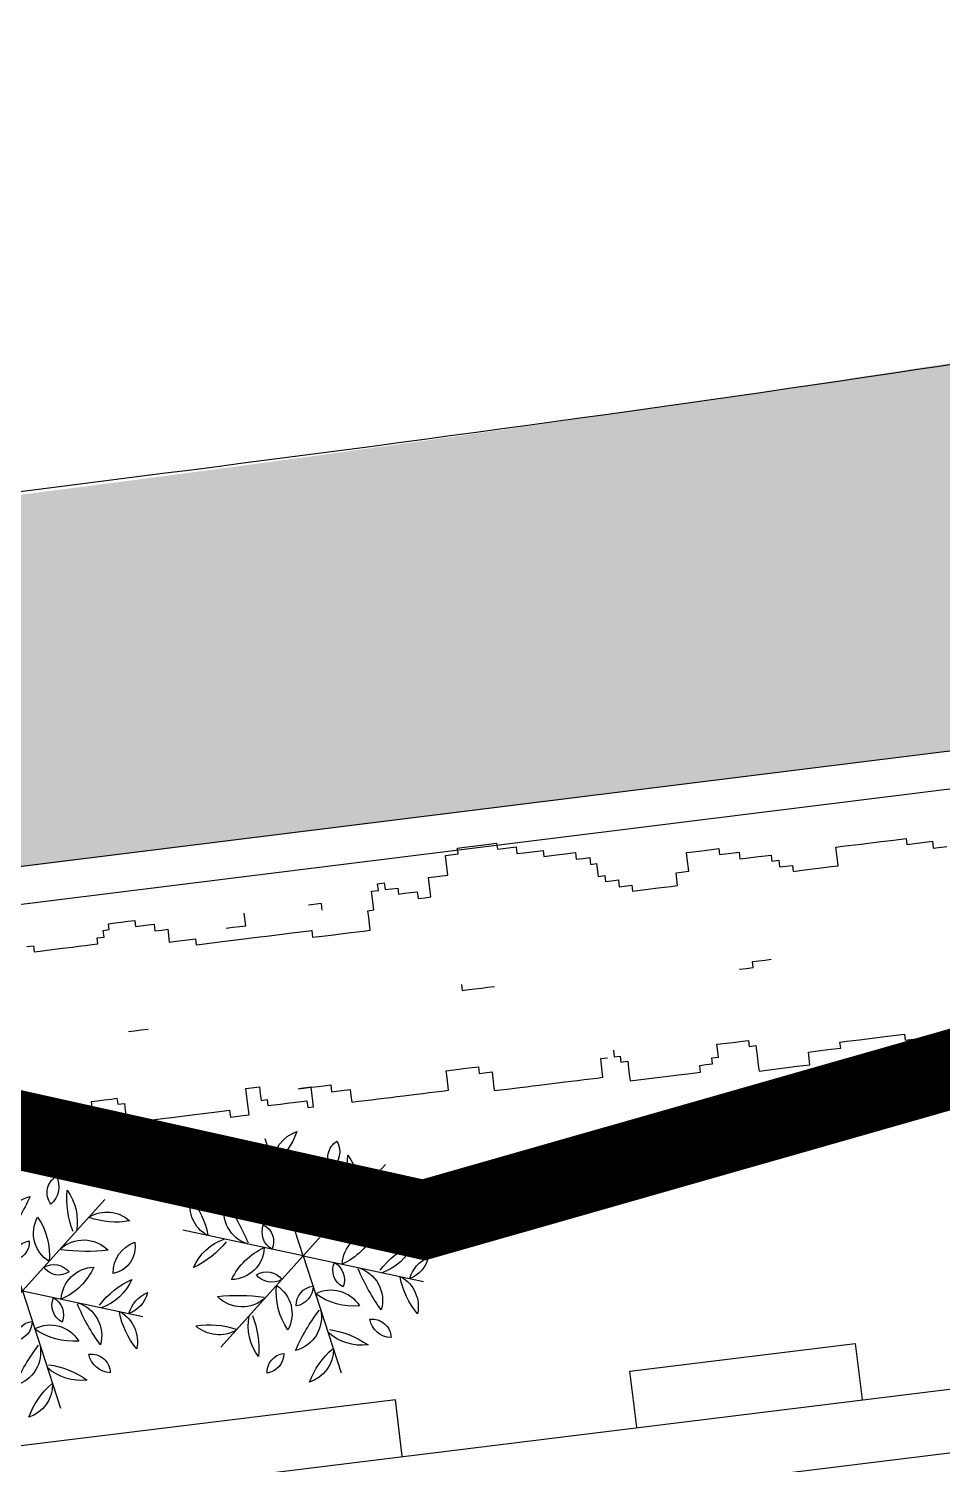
# Model space of a CAD drawing. Extents: x 302512 to 1034855, y -184136 to 410364.
# Drawn here: x 605500 to 611299, y -20719 to -11607 of the extents above; entities that cross this region are included whole.
import ezdxf

# ---------------------------------------------------------------- set-up
doc = ezdxf.new("R2010")
doc.units = 0
doc.header["$MEASUREMENT"] = 0
doc.linetypes.add('DASHED2', pattern=[0.375, 0.25, -0.125])
for name, color, linetype in [('2D', 3, 'Continuous'), ('PUB_TEXT', 7, 'Continuous'), ('WALL', 4, 'Continuous'), ('WZ', 2, 'Continuous'), ('总图线11', 41, 'Continuous'), ('树', 80, 'Continuous'), ('环境', 8, 'Continuous')]:
    doc.layers.add(name, color=color, linetype=linetype)
doc.styles.add('-楷体_GB2312', font='STZHONGS.TTF', dxfattribs={"width": 0.8})

# ---------------------------------------------------------------- blocks, each defined once
blk = doc.blocks.new('A$C603E5B0F')
at = {"layer": 'WZ'}
for p, q in [((23335.39204895496, 24711.55545929074), (1652.606388032436, 22052.41012030095)), ((22987.11431384087, 24265.8463671878), (2098.973824381828, 21704.15515778959))]:
    blk.add_line(p, q, dxfattribs=at)
for points in [[(20863.61291462183, 24410.86349289864), (20819.69620811939, 24768.53636480868), (23648.45274025202, 25115.86399351805), (23843.44368970394, 23527.79015088826), (23486.12707513571, 23483.91718726605)], [(19374.74994426966, 24228.41573511064), (19330.87698066235, 24585.73234970123), (17901.6105222702, 24410.24049519747), (17945.48348581791, 24052.92388059944)]]:
    blk.add_lwpolyline(points, dxfattribs=at)
blk = doc.blocks.new('M_F21')
at = {"color": 3, "linetype": 'Continuous'}
for p, q in [((-631.595779787006, 671.5761824130986), (-577.3097208870659, 671.5761824130986)), ((-631.595779787006, 588.3934599739368), (-631.595779787006, 671.5761824130986)), ((-577.3097208870659, 696.8926631554514), (-548.3571561404315, 696.8926631554514)), ((-577.3097208870659, 671.5761824130986), (-577.3097208870659, 696.8926631554514)), ((-548.3571561404315, 696.8926631554514), (-523.0236619871266, 696.8926631554514)), ((-548.3571561404315, 696.8926631554514), (-548.3571561404315, 696.8926631554514)), ((-523.0236619871266, 696.8926631554514), (-465.1185324938569, 696.8926631554514)), ((-523.0236619871266, 696.8926631554514), (-523.0236619871266, 696.8926631554514)), ((-465.1185324938569, 696.8926631554514), (-410.8324735939177, 696.8926631554514)), ((-465.1185324938569, 696.8926631554514), (-465.1185324938569, 696.8926631554514)), ((-410.8324735939177, 696.8926631554514), (-410.8324735939177, 671.5761824130986)), ((-410.8324735939177, 671.5761824130986), (-385.4989794406129, 671.5761824130986)), ((-385.4989794406129, 671.5761824130986), (-331.2129205406727, 671.5761824130986)), ((-385.4989794406129, 671.5761824130986), (-385.4989794406129, 671.5761824130986)), ((-331.2129205406727, 671.5761824130986), (-331.2129205406727, 642.643061564695)), ((-331.2129205406727, 642.643061564695), (-302.2603557940383, 642.643061564695)), ((-302.2603557940383, 642.643061564695), (-276.9268616407335, 642.643061564695)), ((-302.2603557940383, 642.643061564695), (-302.2603557940383, 642.643061564695)), ((-276.9268616407335, 642.643061564695), (-219.0217321474638, 642.643061564695)), ((-276.9268616407335, 642.643061564695), (-276.9268616407335, 642.643061564695)), ((-219.0217321474638, 642.643061564695), (-219.0217321474638, 617.3265808223405)), ((-219.0217321474638, 617.3265808223405), (-164.7356732475246, 617.3265808223405)), ((-164.7356732475246, 617.3265808223405), (-139.4021790942197, 617.3265808223405)), ((-164.7356732475246, 617.3265808223405), (-164.7356732475246, 617.3265808223405)), ((-139.4021790942197, 617.3265808223405), (-85.11612019427957, 617.3265808223405)), ((-139.4021790942197, 617.3265808223405), (-139.4021790942197, 617.3265808223405)), ((-85.11612019427957, 617.3265808223405), (-85.11612019427957, 588.3934599739368)), ((-2082.843087712059, 559.4603391255332), (-2053.890522965425, 559.4603391255332)), ((-2082.843087712059, 559.4603391255332), (-2082.843087712059, 559.4603391255332)), ((-2082.843087712059, 534.1438583831787), (-2082.843087712059, 559.4603391255332)), ((-2053.890522965425, 559.4603391255332), (-2028.55702881212, 559.4603391255332)), ((-2053.890522965425, 559.4603391255332), (-2053.890522965425, 559.4603391255332)), ((-2028.55702881212, 559.4603391255332), (-1999.604464065485, 559.4603391255332)), ((-2028.55702881212, 559.4603391255332), (-2028.55702881212, 559.4603391255332)), ((-1999.604464065485, 559.4603391255332), (-1970.651899318851, 559.4603391255332)), ((-1999.604464065485, 559.4603391255332), (-1999.604464065485, 559.4603391255332)), ((-1970.651899318851, 559.4603391255332), (-1970.651899318851, 534.1438583831787)), ((-960.9312037799727, 559.4603391255332), (-931.9786390333384, 559.4603391255332)), ((-960.9312037799727, 505.210737534775), (-960.9312037799727, 559.4603391255332)), ((-931.9786390333384, 588.3934599739368), (-903.026074286704, 588.3934599739368)), ((-931.9786390333384, 588.3934599739368), (-931.9786390333384, 588.3934599739368)), ((-931.9786390333384, 559.4603391255332), (-931.9786390333384, 588.3934599739368)), ((-903.026074286704, 588.3934599739368), (-903.026074286704, 559.4603391255332)), ((-903.026074286704, 588.3934599739368), (-903.026074286704, 588.3934599739368)), ((-903.026074286704, 559.4603391255332), (-848.7400153867638, 559.4603391255332)), ((-903.026074286704, 559.4603391255332), (-903.026074286704, 559.4603391255332)), ((-848.7400153867638, 559.4603391255332), (-848.7400153867638, 534.1438583831787)), ((-714.8344034335796, 588.3934599739368), (-631.595779787006, 588.3934599739368)), ((-714.8344034335796, 505.210737534775), (-714.8344034335796, 588.3934599739368)), ((-85.11612019427957, 588.3934599739368), (-56.16355544764519, 588.3934599739368)), ((-56.16355544764519, 588.3934599739368), (-27.21099070101081, 588.3934599739368)), ((-56.16355544764519, 588.3934599739368), (-56.16355544764519, 588.3934599739368)), ((-27.21099070101081, 588.3934599739368), (-27.21099070101081, 559.4603391255332)), ((-27.21099070101081, 588.3934599739368), (-27.21099070101081, 588.3934599739368)), ((-27.21099070101081, 559.4603391255332), (-1.87749654770505, 559.4603391255332)), ((-27.21099070101081, 559.4603391255332), (-27.21099070101081, 559.4603391255332)), ((-1.87749654770505, 559.4603391255332), (-1.87749654770505, 505.210737534775)), ((381.7439863452018, 559.4603391255332), (436.0300452451411, 559.4603391255332)), ((381.7439863452018, 559.4603391255332), (381.7439863452018, 559.4603391255332)), ((381.7439863452018, 534.1438583831787), (381.7439863452018, 559.4603391255332)), ((436.0300452451411, 559.4603391255332), (519.2686688917165, 559.4603391255332)), ((436.0300452451411, 559.4603391255332), (436.0300452451411, 559.4603391255332)), ((519.2686688917165, 559.4603391255332), (519.2686688917165, 534.1438583831787)), ((519.2686688917165, 559.4603391255332), (519.2686688917165, 559.4603391255332)), ((-2437.512005858332, 505.210737534775), (-2408.559441111697, 505.210737534775)), ((-2408.559441111697, 505.210737534775), (-2408.559441111697, 479.8942567924223)), ((-2137.129146611998, 505.210737534775), (-2108.176581865364, 505.210737534775)), ((-2137.129146611998, 479.8942567924223), (-2137.129146611998, 505.210737534775)), ((-2108.176581865364, 534.1438583831787), (-2082.843087712059, 534.1438583831787)), ((-2108.176581865364, 505.210737534775), (-2108.176581865364, 534.1438583831787)), ((-2082.843087712059, 534.1438583831787), (-2082.843087712059, 534.1438583831787)), ((-1970.651899318851, 534.1438583831787), (-1916.365840418911, 534.1438583831787)), ((-1916.365840418911, 534.1438583831787), (-1891.032346265605, 534.1438583831787)), ((-1916.365840418911, 534.1438583831787), (-1916.365840418911, 534.1438583831787)), ((-1891.032346265605, 534.1438583831787), (-1891.032346265605, 505.210737534775)), ((-1891.032346265605, 534.1438583831787), (-1891.032346265605, 534.1438583831787)), ((-1891.032346265605, 505.210737534775), (-1862.079781518971, 505.210737534775)), ((-1891.032346265605, 505.210737534775), (-1891.032346265605, 505.210737534775)), ((-1862.079781518971, 505.210737534775), (-1836.746287365666, 505.210737534775)), ((-1862.079781518971, 505.210737534775), (-1862.079781518971, 505.210737534775)), ((-1836.746287365666, 505.210737534775), (-1836.746287365666, 479.8942567924223)), ((-1836.746287365666, 505.210737534775), (-1836.746287365666, 505.210737534775)), ((-1507.410863372699, 534.1438583831787), (-1507.410863372699, 534.1438583831787)), ((-1507.410863372699, 479.8942567924223), (-1507.410863372699, 534.1438583831787)), ((-1232.361498279671, 534.1438583831787), (-1232.361498279671, 534.1438583831787)), ((-1178.075439379732, 534.1438583831787), (-1232.361498279671, 534.1438583831787)), ((-1178.075439379732, 534.1438583831787), (-1178.075439379732, 534.1438583831787)), ((-1178.075439379732, 505.210737534775), (-1178.075439379732, 534.1438583831787)), ((-960.9312037799727, 505.210737534775), (-960.9312037799727, 505.210737534775)), ((-960.9312037799727, 479.8942567924223), (-960.9312037799727, 505.210737534775)), ((-848.7400153867638, 534.1438583831787), (-823.406521233459, 534.1438583831787)), ((-823.406521233459, 534.1438583831787), (-769.1204623335198, 534.1438583831787)), ((-823.406521233459, 534.1438583831787), (-823.406521233459, 534.1438583831787)), ((-769.1204623335198, 534.1438583831787), (-769.1204623335198, 505.210737534775)), ((-769.1204623335198, 505.210737534775), (-740.1678975868845, 505.210737534775)), ((-740.1678975868845, 505.210737534775), (-714.8344034335796, 505.210737534775)), ((-740.1678975868845, 505.210737534775), (-740.1678975868845, 505.210737534775)), ((-714.8344034335796, 505.210737534775), (-714.8344034335796, 505.210737534775)), ((-1.87749654770505, 505.210737534775), (27.07506819892933, 505.210737534775)), ((-1.87749654770505, 505.210737534775), (-1.87749654770505, 505.210737534775)), ((27.07506819892933, 505.210737534775), (27.07506819892933, 479.8942567924223)), ((381.7439863452018, 534.1438583831787), (381.7439863452018, 534.1438583831787)), ((381.7439863452018, 479.8942567924223), (381.7439863452018, 534.1438583831787)), ((519.2686688917165, 534.1438583831787), (544.6021630450196, 534.1438583831787)), ((519.2686688917165, 534.1438583831787), (519.2686688917165, 534.1438583831787)), ((544.6021630450196, 534.1438583831787), (602.5072925382883, 534.1438583831787)), ((544.6021630450196, 534.1438583831787), (544.6021630450196, 534.1438583831787)), ((602.5072925382883, 534.1438583831787), (602.5072925382883, 505.210737534775)), ((602.5072925382883, 505.210737534775), (627.840786691595, 505.210737534775)), ((627.840786691595, 505.210737534775), (682.1268455915342, 505.210737534775)), ((627.840786691595, 505.210737534775), (627.840786691595, 505.210737534775)), ((682.1268455915342, 505.210737534775), (711.0794103381686, 505.210737534775)), ((682.1268455915342, 505.210737534775), (682.1268455915342, 505.210737534775)), ((711.0794103381686, 505.210737534775), (736.4129044914735, 505.210737534775)), ((711.0794103381686, 505.210737534775), (711.0794103381686, 505.210737534775)), ((736.4129044914735, 505.210737534775), (736.4129044914735, 479.8942567924223)), ((1011.462269584503, 505.210737534775), (1040.414834331135, 505.210737534775)), ((1011.462269584503, 505.210737534775), (1011.462269584503, 505.210737534775)), ((1011.462269584503, 450.9611359440187), (1011.462269584503, 505.210737534775)), ((1040.414834331135, 505.210737534775), (1065.748328484442, 505.210737534775)), ((1040.414834331135, 505.210737534775), (1040.414834331135, 505.210737534775)), ((1065.748328484442, 505.210737534775), (1120.034387384381, 505.210737534775)), ((1065.748328484442, 505.210737534775), (1065.748328484442, 505.210737534775)), ((1120.034387384381, 505.210737534775), (1148.986952131016, 505.210737534775)), ((1120.034387384381, 505.210737534775), (1120.034387384381, 505.210737534775)), ((1148.986952131016, 505.210737534775), (1174.32044628432, 505.210737534775)), ((1148.986952131016, 505.210737534775), (1148.986952131016, 505.210737534775)), ((1174.32044628432, 505.210737534775), (1203.273011030955, 505.210737534775)), ((1174.32044628432, 505.210737534775), (1174.32044628432, 505.210737534775)), ((1203.273011030955, 505.210737534775), (1232.225575777589, 505.210737534775)), ((1203.273011030955, 505.210737534775), (1203.273011030955, 505.210737534775)), ((1232.225575777589, 505.210737534775), (1257.559069930896, 505.210737534775)), ((1232.225575777589, 505.210737534775), (1232.225575777589, 505.210737534775)), ((1257.559069930896, 505.210737534775), (1311.845128830835, 505.210737534775)), ((1257.559069930896, 505.210737534775), (1257.559069930896, 505.210737534775)), ((1311.845128830835, 505.210737534775), (1311.845128830835, 479.8942567924223)), ((-2408.559441111697, 479.8942567924223), (-2383.225946958391, 479.8942567924223)), ((-2383.225946958391, 479.8942567924223), (-2354.273382211757, 479.8942567924223)), ((-2383.225946958391, 479.8942567924223), (-2383.225946958391, 479.8942567924223)), ((-2354.273382211757, 479.8942567924223), (-2299.987323311818, 479.8942567924223)), ((-2354.273382211757, 479.8942567924223), (-2354.273382211757, 479.8942567924223)), ((-2299.987323311818, 479.8942567924223), (-2274.653829158513, 479.8942567924223)), ((-2299.987323311818, 479.8942567924223), (-2299.987323311818, 479.8942567924223)), ((-2274.653829158513, 479.8942567924223), (-2245.701264411879, 479.8942567924223)), ((-2274.653829158513, 479.8942567924223), (-2274.653829158513, 479.8942567924223)), ((-2245.701264411879, 479.8942567924223), (-2220.367770258573, 479.8942567924223)), ((-2245.701264411879, 479.8942567924223), (-2245.701264411879, 479.8942567924223)), ((-2220.367770258573, 479.8942567924223), (-2191.415205511938, 479.8942567924223)), ((-2220.367770258573, 479.8942567924223), (-2220.367770258573, 479.8942567924223)), ((-2191.415205511938, 479.8942567924223), (-2162.462640765304, 479.8942567924223)), ((-2191.415205511938, 479.8942567924223), (-2191.415205511938, 479.8942567924223)), ((-2162.462640765304, 479.8942567924223), (-2137.129146611998, 479.8942567924223)), ((-2162.462640765304, 479.8942567924223), (-2162.462640765304, 479.8942567924223)), ((-1836.746287365666, 479.8942567924223), (-1836.746287365666, 450.9611359440187)), ((-1836.746287365666, 479.8942567924223), (-1836.746287365666, 479.8942567924223)), ((-1836.746287365666, 450.9611359440187), (-1807.793722619032, 450.9611359440187)), ((-1836.746287365666, 450.9611359440187), (-1836.746287365666, 450.9611359440187)), ((-1807.793722619032, 450.9611359440187), (-1782.460228465727, 450.9611359440187)), ((-1807.793722619032, 450.9611359440187), (-1807.793722619032, 450.9611359440187)), ((-1782.460228465727, 450.9611359440187), (-1724.555098972458, 450.9611359440187)), ((-1782.460228465727, 450.9611359440187), (-1782.460228465727, 450.9611359440187)), ((-1724.555098972458, 450.9611359440187), (-1724.555098972458, 425.6446552016641)), ((-1724.555098972458, 425.6446552016641), (-1699.221604819152, 425.6446552016641)), ((-1699.221604819152, 425.6446552016641), (-1670.269040072518, 425.6446552016641)), ((-1699.221604819152, 425.6446552016641), (-1699.221604819152, 425.6446552016641)), ((-1670.269040072518, 425.6446552016641), (-1644.935545919212, 425.6446552016641)), ((-1670.269040072518, 425.6446552016641), (-1670.269040072518, 425.6446552016641)), ((-1644.935545919212, 425.6446552016641), (-1615.982981172578, 425.6446552016641)), ((-1644.935545919212, 425.6446552016641), (-1644.935545919212, 425.6446552016641)), ((-1615.982981172578, 425.6446552016641), (-1590.649487019273, 425.6446552016641)), ((-1615.982981172578, 425.6446552016641), (-1615.982981172578, 425.6446552016641)), ((-1590.649487019273, 479.8942567924223), (-1561.696922272638, 479.8942567924223)), ((-1590.649487019273, 425.6446552016641), (-1532.744357526004, 425.6446552016641)), ((-1590.649487019273, 425.6446552016641), (-1590.649487019273, 425.6446552016641)), ((-1561.696922272638, 479.8942567924223), (-1532.744357526004, 479.8942567924223)), ((-1561.696922272638, 479.8942567924223), (-1561.696922272638, 479.8942567924223)), ((-1532.744357526004, 479.8942567924223), (-1507.410863372699, 479.8942567924223)), ((-1532.744357526004, 479.8942567924223), (-1532.744357526004, 479.8942567924223)), ((-1532.744357526004, 425.6446552016641), (-1478.458298626064, 425.6446552016641)), ((-1532.744357526004, 425.6446552016641), (-1532.744357526004, 425.6446552016641)), ((-1507.410863372699, 479.8942567924223), (-1507.410863372699, 479.8942567924223)), ((-1478.458298626064, 425.6446552016641), (-1453.124804472759, 425.6446552016641)), ((-1478.458298626064, 425.6446552016641), (-1478.458298626064, 425.6446552016641)), ((-1453.124804472759, 425.6446552016641), (-1424.172239726125, 425.6446552016641)), ((-1453.124804472759, 425.6446552016641), (-1453.124804472759, 425.6446552016641)), ((-1424.172239726125, 425.6446552016641), (-1369.886180826185, 425.6446552016641)), ((-1424.172239726125, 425.6446552016641), (-1424.172239726125, 425.6446552016641)), ((-1369.886180826185, 425.6446552016641), (-1315.600121926245, 425.6446552016641)), ((-1369.886180826185, 425.6446552016641), (-1369.886180826185, 425.6446552016641)), ((-1315.600121926245, 425.6446552016641), (-1232.361498279671, 425.6446552016641)), ((-1315.600121926245, 425.6446552016641), (-1315.600121926245, 425.6446552016641)), ((-1232.361498279671, 425.6446552016641), (-1232.361498279671, 396.7115343532605)), ((-986.2646979332776, 479.8942567924223), (-960.9312037799727, 479.8942567924223)), ((-986.2646979332776, 450.9611359440187), (-986.2646979332776, 479.8942567924223)), ((-986.2646979332776, 450.9611359440187), (-986.2646979332776, 450.9611359440187)), ((-986.2646979332776, 396.7115343532605), (-986.2646979332776, 450.9611359440187)), ((27.07506819892933, 479.8942567924223), (52.40856235223328, 479.8942567924223)), ((52.40856235223328, 479.8942567924223), (81.36112709886947, 479.8942567924223)), ((52.40856235223328, 479.8942567924223), (52.40856235223328, 479.8942567924223)), ((81.36112709886947, 479.8942567924223), (81.36112709886947, 450.9611359440187)), ((81.36112709886947, 450.9611359440187), (135.6471859988087, 450.9611359440187)), ((135.6471859988087, 450.9611359440187), (135.6471859988087, 425.6446552016641)), ((135.6471859988087, 425.6446552016641), (189.9332448987479, 425.6446552016641)), ((189.9332448987479, 425.6446552016641), (244.2193037986872, 425.6446552016641)), ((189.9332448987479, 425.6446552016641), (189.9332448987479, 425.6446552016641)), ((244.2193037986872, 425.6446552016641), (298.5053626986264, 425.6446552016641)), ((244.2193037986872, 425.6446552016641), (244.2193037986872, 425.6446552016641)), ((298.5053626986264, 425.6446552016641), (327.4579274452626, 425.6446552016641)), ((298.5053626986264, 425.6446552016641), (298.5053626986264, 425.6446552016641)), ((327.4579274452626, 479.8942567924223), (381.7439863452018, 479.8942567924223)), ((327.4579274452626, 425.6446552016641), (327.4579274452626, 479.8942567924223)), ((327.4579274452626, 425.6446552016641), (327.4579274452626, 425.6446552016641)), ((736.4129044914735, 479.8942567924223), (765.3654692381097, 479.8942567924223)), ((765.3654692381097, 479.8942567924223), (765.3654692381097, 450.9611359440187)), ((765.3654692381097, 479.8942567924223), (765.3654692381097, 479.8942567924223)), ((765.3654692381097, 450.9611359440187), (819.6515281380489, 450.9611359440187)), ((765.3654692381097, 450.9611359440187), (765.3654692381097, 450.9611359440187)), ((819.6515281380489, 450.9611359440187), (819.6515281380489, 425.6446552016641)), ((819.6515281380489, 425.6446552016641), (848.6040928846814, 425.6446552016641)), ((848.6040928846814, 425.6446552016641), (902.8901517846225, 425.6446552016641)), ((848.6040928846814, 425.6446552016641), (848.6040928846814, 425.6446552016641)), ((902.8901517846225, 425.6446552016641), (928.2236459379274, 425.6446552016641)), ((902.8901517846225, 425.6446552016641), (902.8901517846225, 425.6446552016641)), ((928.2236459379274, 425.6446552016641), (982.5097048378666, 425.6446552016641)), ((928.2236459379274, 425.6446552016641), (928.2236459379274, 425.6446552016641)), ((982.5097048378666, 425.6446552016641), (1011.462269584503, 425.6446552016641)), ((982.5097048378666, 425.6446552016641), (982.5097048378666, 425.6446552016641)), ((1011.462269584503, 450.9611359440187), (1011.462269584503, 450.9611359440187)), ((1011.462269584503, 425.6446552016641), (1011.462269584503, 450.9611359440187)), ((1011.462269584503, 425.6446552016641), (1011.462269584503, 425.6446552016641)), ((1311.845128830835, 479.8942567924223), (1366.131187730774, 479.8942567924223)), ((1366.131187730774, 479.8942567924223), (1420.417246630714, 479.8942567924223)), ((1366.131187730774, 479.8942567924223), (1366.131187730774, 479.8942567924223)), ((1420.417246630714, 479.8942567924223), (1420.417246630714, 450.9611359440187)), ((1420.417246630714, 450.9611359440187), (1478.322376123982, 450.9611359440187)), ((-1232.361498279671, 396.7115343532605), (-1178.075439379732, 396.7115343532605)), ((-1178.075439379732, 396.7115343532605), (-1152.741945226427, 396.7115343532605)), ((-1178.075439379732, 396.7115343532605), (-1178.075439379732, 396.7115343532605)), ((-1152.741945226427, 396.7115343532605), (-1123.789380479792, 396.7115343532605)), ((-1152.741945226427, 396.7115343532605), (-1152.741945226427, 396.7115343532605)), ((-1123.789380479792, 396.7115343532605), (-1069.503321579852, 396.7115343532605)), ((-1123.789380479792, 396.7115343532605), (-1123.789380479792, 396.7115343532605)), ((-1069.503321579852, 396.7115343532605), (-1015.217262679913, 396.7115343532605)), ((-1069.503321579852, 396.7115343532605), (-1069.503321579852, 396.7115343532605)), ((-1015.217262679913, 396.7115343532605), (-986.2646979332776, 396.7115343532605)), ((-1015.217262679913, 396.7115343532605), (-1015.217262679913, 396.7115343532605)), ((-631.595779787006, 121.8468862934224), (-631.595779787006, 96.53040555106963)), ((-2053.890522965425, 96.53040555106963), (-2028.55702881212, 96.53040555106963)), ((-2028.55702881212, 96.53040555106963), (-1999.604464065485, 96.53040555106963)), ((-2028.55702881212, 96.53040555106963), (-2028.55702881212, 96.53040555106963)), ((-1999.604464065485, 96.53040555106963), (-1970.651899318851, 96.53040555106963)), ((-1999.604464065485, 96.53040555106963), (-1999.604464065485, 96.53040555106963)), ((-1970.651899318851, 96.53040555106963), (-1970.651899318851, 96.53040555106963)), ((-631.595779787006, 96.53040555106963), (-602.6432150403707, 96.53040555106963)), ((-631.595779787006, 96.53040555106963), (-631.595779787006, 96.53040555106963)), ((-602.6432150403707, 96.53040555106963), (-577.3097208870659, 96.53040555106963)), ((-602.6432150403707, 96.53040555106963), (-602.6432150403707, 96.53040555106963)), ((-577.3097208870659, 96.53040555106963), (-548.3571561404315, 96.53040555106963)), ((-577.3097208870659, 96.53040555106963), (-577.3097208870659, 96.53040555106963)), ((-548.3571561404315, 96.53040555106963), (-523.0236619871266, 96.53040555106963)), ((-548.3571561404315, 96.53040555106963), (-548.3571561404315, 96.53040555106963)), ((-523.0236619871266, 96.53040555106963), (-494.0710972404913, 96.53040555106963)), ((-523.0236619871266, 96.53040555106963), (-523.0236619871266, 96.53040555106963)), ((-494.0710972404913, 96.53040555106963), (-494.0710972404913, 96.53040555106963)), ((602.5072925382883, 67.59728470266418), (656.7933514382294, 67.59728470266418)), ((602.5072925382883, 67.59728470266418), (602.5072925382883, 67.59728470266418)), ((602.5072925382883, 42.28080396031146), (602.5072925382883, 67.59728470266418)), ((656.7933514382294, 67.59728470266418), (682.1268455915342, 67.59728470266418)), ((656.7933514382294, 67.59728470266418), (656.7933514382294, 67.59728470266418)), ((682.1268455915342, 67.59728470266418), (682.1268455915342, 67.59728470266418)), ((544.6021630450196, 42.28080396031146), (573.5547277916558, 42.28080396031146)), ((573.5547277916558, 42.28080396031146), (602.5072925382883, 42.28080396031146)), ((573.5547277916558, 42.28080396031146), (573.5547277916558, 42.28080396031146)), ((602.5072925382883, 42.28080396031146), (602.5072925382883, 42.28080396031146)), ((-2245.701264411879, -178.3342425087685), (-2220.367770258573, -178.3342425087685)), ((-2245.701264411879, -178.3342425087685), (-2245.701264411879, -178.3342425087685)), ((-2245.701264411879, -203.6507232511231), (-2245.701264411879, -178.3342425087685)), ((-2220.367770258573, -178.3342425087685), (-2191.415205511938, -178.3342425087685)), ((-2220.367770258573, -178.3342425087685), (-2220.367770258573, -178.3342425087685)), ((-2191.415205511938, -178.3342425087685), (-2162.462640765304, -178.3342425087685)), ((-2191.415205511938, -178.3342425087685), (-2191.415205511938, -178.3342425087685)), ((-2162.462640765304, -178.3342425087685), (-2137.129146611998, -178.3342425087685)), ((-2162.462640765304, -178.3342425087685), (-2162.462640765304, -178.3342425087685)), ((-2137.129146611998, -178.3342425087685), (-2137.129146611998, -203.6507232511231)), ((-2299.987323311818, -232.5838440995267), (-2274.653829158513, -232.5838440995267)), ((-2299.987323311818, -286.833445690283), (-2299.987323311818, -232.5838440995267)), ((-2274.653829158513, -203.6507232511231), (-2245.701264411879, -203.6507232511231)), ((-2274.653829158513, -203.6507232511231), (-2274.653829158513, -203.6507232511231)), ((-2274.653829158513, -232.5838440995267), (-2274.653829158513, -203.6507232511231)), ((-2245.701264411879, -203.6507232511231), (-2245.701264411879, -203.6507232511231)), ((-2137.129146611998, -203.6507232511231), (-2108.176581865364, -203.6507232511231)), ((-2108.176581865364, -203.6507232511231), (-2108.176581865364, -232.5838440995267)), ((-2108.176581865364, -203.6507232511231), (-2108.176581865364, -203.6507232511231)), ((-2108.176581865364, -232.5838440995267), (-2108.176581865364, -261.5169649479303)), ((-2108.176581865364, -232.5838440995267), (-2108.176581865364, -232.5838440995267)), ((-1590.649487019273, -203.6507232511231), (-1532.744357526004, -203.6507232511231)), ((-1590.649487019273, -203.6507232511231), (-1590.649487019273, -203.6507232511231)), ((-1590.649487019273, -261.5169649479303), (-1590.649487019273, -203.6507232511231)), ((-1532.744357526004, -203.6507232511231), (-1532.744357526004, -232.5838440995267)), ((-1532.744357526004, -203.6507232511231), (-1532.744357526004, -203.6507232511231)), ((-1532.744357526004, -232.5838440995267), (-1532.744357526004, -261.5169649479303)), ((-1532.744357526004, -232.5838440995267), (-1532.744357526004, -232.5838440995267)), ((-1369.886180826185, -232.5838440995267), (-1315.600121926245, -232.5838440995267)), ((-1315.600121926245, -232.5838440995267), (-1369.886180826185, -232.5838440995267)), ((-1315.600121926245, -232.5838440995267), (-1286.647557179611, -232.5838440995267)), ((-1315.600121926245, -232.5838440995267), (-1315.600121926245, -232.5838440995267)), ((-1315.600121926245, -315.7665665386885), (-1315.600121926245, -232.5838440995267)), ((-1286.647557179611, -232.5838440995267), (-1261.314063026306, -232.5838440995267)), ((-1286.647557179611, -232.5838440995267), (-1286.647557179611, -232.5838440995267)), ((-1261.314063026306, -232.5838440995267), (-1232.361498279671, -232.5838440995267)), ((-1261.314063026306, -232.5838440995267), (-1261.314063026306, -232.5838440995267)), ((-1232.361498279671, -232.5838440995267), (-1232.361498279671, -261.5169649479303)), ((-740.1678975868845, -232.5838440995267), (-685.8818386869452, -232.5838440995267)), ((-740.1678975868845, -261.5169649479303), (-740.1678975868845, -232.5838440995267)), ((-685.8818386869452, -232.5838440995267), (-656.9292739403108, -232.5838440995267)), ((-685.8818386869452, -232.5838440995267), (-685.8818386869452, -232.5838440995267)), ((-656.9292739403108, -232.5838440995267), (-602.6432150403707, -232.5838440995267)), ((-656.9292739403108, -232.5838440995267), (-656.9292739403108, -232.5838440995267)), ((-602.6432150403707, -232.5838440995267), (-602.6432150403707, -261.5169649479303)), ((-602.6432150403707, -232.5838440995267), (-602.6432150403707, -232.5838440995267)), ((-27.21099070101081, -232.5838440995267), (-27.21099070101081, -261.5169649479303)), ((-2354.273382211757, -286.833445690283), (-2299.987323311818, -286.833445690283)), ((-2354.273382211757, -315.7665665386885), (-2354.273382211757, -286.833445690283)), ((-2108.176581865364, -261.5169649479303), (-2108.176581865364, -286.833445690283)), ((-2108.176581865364, -261.5169649479303), (-2108.176581865364, -261.5169649479303)), ((-2108.176581865364, -286.833445690283), (-2053.890522965425, -286.833445690283)), ((-2108.176581865364, -286.833445690283), (-2108.176581865364, -286.833445690283)), ((-2053.890522965425, -286.833445690283), (-2028.55702881212, -286.833445690283)), ((-2053.890522965425, -286.833445690283), (-2053.890522965425, -286.833445690283)), ((-2028.55702881212, -286.833445690283), (-1999.604464065485, -286.833445690283)), ((-2028.55702881212, -286.833445690283), (-2028.55702881212, -286.833445690283)), ((-1999.604464065485, -286.833445690283), (-1945.318405165545, -286.833445690283)), ((-1999.604464065485, -286.833445690283), (-1999.604464065485, -286.833445690283)), ((-1945.318405165545, -286.833445690283), (-1916.365840418911, -286.833445690283)), ((-1945.318405165545, -286.833445690283), (-1945.318405165545, -286.833445690283)), ((-1916.365840418911, -286.833445690283), (-1862.079781518971, -286.833445690283)), ((-1916.365840418911, -286.833445690283), (-1916.365840418911, -286.833445690283)), ((-1862.079781518971, -286.833445690283), (-1807.793722619032, -286.833445690283)), ((-1862.079781518971, -286.833445690283), (-1862.079781518971, -286.833445690283)), ((-1807.793722619032, -286.833445690283), (-1782.460228465727, -286.833445690283)), ((-1807.793722619032, -286.833445690283), (-1807.793722619032, -286.833445690283)), ((-1782.460228465727, -286.833445690283), (-1724.555098972458, -286.833445690283)), ((-1782.460228465727, -286.833445690283), (-1782.460228465727, -286.833445690283)), ((-1724.555098972458, -286.833445690283), (-1670.269040072518, -286.833445690283)), ((-1724.555098972458, -286.833445690283), (-1724.555098972458, -286.833445690283)), ((-1670.269040072518, -286.833445690283), (-1670.269040072518, -315.7665665386885)), ((-1670.269040072518, -286.833445690283), (-1670.269040072518, -286.833445690283)), ((-1590.649487019273, -261.5169649479303), (-1590.649487019273, -261.5169649479303)), ((-1590.649487019273, -315.7665665386885), (-1590.649487019273, -261.5169649479303)), ((-1532.744357526004, -261.5169649479303), (-1507.410863372699, -261.5169649479303)), ((-1532.744357526004, -261.5169649479303), (-1532.744357526004, -261.5169649479303)), ((-1507.410863372699, -261.5169649479303), (-1507.410863372699, -286.833445690283)), ((-1507.410863372699, -286.833445690283), (-1453.124804472759, -286.833445690283)), ((-1453.124804472759, -286.833445690283), (-1424.172239726125, -286.833445690283)), ((-1453.124804472759, -286.833445690283), (-1453.124804472759, -286.833445690283)), ((-1424.172239726125, -286.833445690283), (-1340.93361607955, -286.833445690283)), ((-1424.172239726125, -286.833445690283), (-1424.172239726125, -286.833445690283)), ((-1340.93361607955, -286.833445690283), (-1340.93361607955, -315.7665665386885)), ((-1232.361498279671, -261.5169649479303), (-1178.075439379732, -261.5169649479303)), ((-1178.075439379732, -261.5169649479303), (-1152.741945226427, -261.5169649479303)), ((-1178.075439379732, -261.5169649479303), (-1178.075439379732, -261.5169649479303)), ((-1152.741945226427, -261.5169649479303), (-1152.741945226427, -286.833445690283)), ((-1152.741945226427, -261.5169649479303), (-1152.741945226427, -261.5169649479303)), ((-1152.741945226427, -286.833445690283), (-1152.741945226427, -315.7665665386885)), ((-1152.741945226427, -286.833445690283), (-1152.741945226427, -286.833445690283)), ((-740.1678975868845, -261.5169649479303), (-740.1678975868845, -261.5169649479303)), ((-740.1678975868845, -315.7665665386885), (-740.1678975868845, -261.5169649479303)), ((-602.6432150403707, -261.5169649479303), (-548.3571561404315, -261.5169649479303)), ((-548.3571561404315, -261.5169649479303), (-548.3571561404315, -315.7665665386885)), ((-85.11612019427957, -261.5169649479303), (-56.16355544764519, -261.5169649479303)), ((-85.11612019427957, -261.5169649479303), (-85.11612019427957, -261.5169649479303)), ((-85.11612019427957, -315.7665665386885), (-85.11612019427957, -261.5169649479303)), ((-56.16355544764519, -261.5169649479303), (-56.16355544764519, -261.5169649479303)), ((-27.21099070101081, -261.5169649479303), (-1.87749654770505, -261.5169649479303)), ((-1.87749654770505, -261.5169649479303), (-1.87749654770505, -286.833445690283)), ((-1.87749654770505, -286.833445690283), (27.07506819892933, -286.833445690283)), ((-1.87749654770505, -286.833445690283), (-1.87749654770505, -286.833445690283)), ((27.07506819892933, -286.833445690283), (27.07506819892933, -315.7665665386885)), ((27.07506819892933, -286.833445690283), (27.07506819892933, -286.833445690283)), ((410.6965510918362, -261.5169649479303), (464.9826099917755, -261.5169649479303)), ((410.6965510918362, -261.5169649479303), (410.6965510918362, -261.5169649479303)), ((410.6965510918362, -315.7665665386885), (410.6965510918362, -261.5169649479303)), ((464.9826099917755, -261.5169649479303), (490.3161041450803, -261.5169649479303)), ((464.9826099917755, -261.5169649479303), (464.9826099917755, -261.5169649479303)), ((490.3161041450803, -261.5169649479303), (519.2686688917165, -261.5169649479303)), ((490.3161041450803, -261.5169649479303), (490.3161041450803, -261.5169649479303)), ((519.2686688917165, -261.5169649479303), (544.6021630450196, -261.5169649479303)), ((519.2686688917165, -261.5169649479303), (519.2686688917165, -261.5169649479303)), ((544.6021630450196, -261.5169649479303), (544.6021630450196, -286.833445690283)), ((544.6021630450196, -286.833445690283), (573.5547277916558, -286.833445690283)), ((573.5547277916558, -286.833445690283), (573.5547277916558, -341.0830472810412)), ((-2546.084123658211, -341.0830472810412), (-2520.750629504906, -341.0830472810412)), ((-2520.750629504906, -341.0830472810412), (-2491.798064758272, -341.0830472810412)), ((-2520.750629504906, -341.0830472810412), (-2520.750629504906, -341.0830472810412)), ((-2491.798064758272, -341.0830472810412), (-2466.464570604966, -341.0830472810412)), ((-2491.798064758272, -341.0830472810412), (-2491.798064758272, -341.0830472810412)), ((-2466.464570604966, -341.0830472810412), (-2437.512005858332, -341.0830472810412)), ((-2466.464570604966, -341.0830472810412), (-2466.464570604966, -341.0830472810412)), ((-2437.512005858332, -341.0830472810412), (-2437.512005858332, -341.0830472810412)), ((-2408.559441111697, -315.7665665386885), (-2383.225946958391, -315.7665665386885)), ((-2383.225946958391, -315.7665665386885), (-2354.273382211757, -315.7665665386885)), ((-2383.225946958391, -315.7665665386885), (-2383.225946958391, -315.7665665386885)), ((-2354.273382211757, -315.7665665386885), (-2354.273382211757, -315.7665665386885)), ((-1670.269040072518, -315.7665665386885), (-1615.982981172578, -315.7665665386885)), ((-1615.982981172578, -315.7665665386885), (-1590.649487019273, -315.7665665386885)), ((-1615.982981172578, -315.7665665386885), (-1615.982981172578, -315.7665665386885)), ((-1590.649487019273, -315.7665665386885), (-1590.649487019273, -315.7665665386885)), ((-1340.93361607955, -315.7665665386885), (-1315.600121926245, -315.7665665386885)), ((-1315.600121926245, -315.7665665386885), (-1315.600121926245, -315.7665665386885)), ((-1152.741945226427, -315.7665665386885), (-1123.789380479792, -315.7665665386885)), ((-1152.741945226427, -315.7665665386885), (-1152.741945226427, -315.7665665386885)), ((-1123.789380479792, -315.7665665386885), (-1069.503321579852, -315.7665665386885)), ((-1123.789380479792, -315.7665665386885), (-1123.789380479792, -315.7665665386885)), ((-1069.503321579852, -315.7665665386885), (-1040.550756833218, -315.7665665386885)), ((-1069.503321579852, -315.7665665386885), (-1069.503321579852, -315.7665665386885)), ((-1040.550756833218, -315.7665665386885), (-1015.217262679913, -315.7665665386885)), ((-1040.550756833218, -315.7665665386885), (-1040.550756833218, -315.7665665386885)), ((-1015.217262679913, -315.7665665386885), (-986.2646979332776, -315.7665665386885)), ((-1015.217262679913, -315.7665665386885), (-1015.217262679913, -315.7665665386885)), ((-986.2646979332776, -315.7665665386885), (-960.9312037799727, -315.7665665386885)), ((-986.2646979332776, -315.7665665386885), (-986.2646979332776, -315.7665665386885)), ((-960.9312037799727, -315.7665665386885), (-931.9786390333384, -315.7665665386885)), ((-960.9312037799727, -315.7665665386885), (-960.9312037799727, -315.7665665386885)), ((-931.9786390333384, -315.7665665386885), (-877.6925801333991, -315.7665665386885)), ((-931.9786390333384, -315.7665665386885), (-931.9786390333384, -315.7665665386885)), ((-877.6925801333991, -315.7665665386885), (-848.7400153867638, -315.7665665386885)), ((-877.6925801333991, -315.7665665386885), (-877.6925801333991, -315.7665665386885)), ((-848.7400153867638, -315.7665665386885), (-823.406521233459, -315.7665665386885)), ((-848.7400153867638, -315.7665665386885), (-848.7400153867638, -315.7665665386885)), ((-823.406521233459, -315.7665665386885), (-769.1204623335198, -315.7665665386885)), ((-823.406521233459, -315.7665665386885), (-823.406521233459, -315.7665665386885)), ((-769.1204623335198, -315.7665665386885), (-740.1678975868845, -315.7665665386885)), ((-769.1204623335198, -315.7665665386885), (-769.1204623335198, -315.7665665386885)), ((-548.3571561404315, -315.7665665386885), (-548.3571561404315, -341.0830472810412)), ((-548.3571561404315, -315.7665665386885), (-548.3571561404315, -315.7665665386885)), ((-548.3571561404315, -341.0830472810412), (-523.0236619871266, -341.0830472810412)), ((-548.3571561404315, -341.0830472810412), (-548.3571561404315, -341.0830472810412)), ((-523.0236619871266, -341.0830472810412), (-494.0710972404913, -341.0830472810412)), ((-523.0236619871266, -341.0830472810412), (-523.0236619871266, -341.0830472810412)), ((-494.0710972404913, -341.0830472810412), (-439.7850383405521, -341.0830472810412)), ((-494.0710972404913, -341.0830472810412), (-494.0710972404913, -341.0830472810412)), ((-439.7850383405521, -341.0830472810412), (-410.8324735939177, -341.0830472810412)), ((-439.7850383405521, -341.0830472810412), (-439.7850383405521, -341.0830472810412)), ((-410.8324735939177, -341.0830472810412), (-385.4989794406129, -341.0830472810412)), ((-410.8324735939177, -341.0830472810412), (-410.8324735939177, -341.0830472810412)), ((-385.4989794406129, -341.0830472810412), (-356.5464146939776, -341.0830472810412)), ((-385.4989794406129, -341.0830472810412), (-385.4989794406129, -341.0830472810412)), ((-356.5464146939776, -341.0830472810412), (-302.2603557940383, -341.0830472810412)), ((-356.5464146939776, -341.0830472810412), (-356.5464146939776, -341.0830472810412)), ((-302.2603557940383, -341.0830472810412), (-247.9742968940982, -341.0830472810412)), ((-302.2603557940383, -341.0830472810412), (-302.2603557940383, -341.0830472810412)), ((-247.9742968940982, -341.0830472810412), (-193.688237994159, -341.0830472810412)), ((-247.9742968940982, -341.0830472810412), (-247.9742968940982, -341.0830472810412)), ((-193.688237994159, -341.0830472810412), (-164.7356732475246, -341.0830472810412)), ((-193.688237994159, -341.0830472810412), (-193.688237994159, -341.0830472810412)), ((-164.7356732475246, -341.0830472810412), (-110.4496143475844, -341.0830472810412)), ((-164.7356732475246, -341.0830472810412), (-164.7356732475246, -341.0830472810412)), ((-110.4496143475844, -341.0830472810412), (-85.11612019427957, -341.0830472810412)), ((-110.4496143475844, -341.0830472810412), (-110.4496143475844, -341.0830472810412)), ((-85.11612019427957, -315.7665665386885), (-85.11612019427957, -315.7665665386885)), ((-85.11612019427957, -341.0830472810412), (-85.11612019427957, -315.7665665386885)), ((-85.11612019427957, -341.0830472810412), (-85.11612019427957, -341.0830472810412)), ((27.07506819892933, -315.7665665386885), (27.07506819892933, -341.0830472810412)), ((27.07506819892933, -315.7665665386885), (27.07506819892933, -315.7665665386885)), ((27.07506819892933, -341.0830472810412), (27.07506819892933, -370.0161681294448)), ((27.07506819892933, -341.0830472810412), (27.07506819892933, -341.0830472810412)), ((327.4579274452626, -341.0830472810412), (352.7914215985656, -341.0830472810412)), ((327.4579274452626, -370.0161681294448), (327.4579274452626, -341.0830472810412)), ((352.7914215985656, -341.0830472810412), (381.7439863452018, -341.0830472810412)), ((352.7914215985656, -341.0830472810412), (352.7914215985656, -341.0830472810412)), ((381.7439863452018, -315.7665665386885), (410.6965510918362, -315.7665665386885)), ((381.7439863452018, -341.0830472810412), (381.7439863452018, -315.7665665386885)), ((573.5547277916558, -341.0830472810412), (573.5547277916558, -370.0161681294448)), ((573.5547277916558, -341.0830472810412), (573.5547277916558, -341.0830472810412)), ((790.6989633914127, -341.0830472810412), (873.9375870379881, -341.0830472810412)), ((790.6989633914127, -395.3326488717994), (790.6989633914127, -341.0830472810412)), ((873.9375870379881, -341.0830472810412), (928.2236459379274, -341.0830472810412)), ((873.9375870379881, -341.0830472810412), (873.9375870379881, -341.0830472810412)), ((928.2236459379274, -315.7665665386885), (957.1762106845617, -315.7665665386885)), ((928.2236459379274, -341.0830472810412), (928.2236459379274, -315.7665665386885)), ((957.1762106845617, -315.7665665386885), (1011.462269584503, -315.7665665386885)), ((957.1762106845617, -315.7665665386885), (957.1762106845617, -315.7665665386885)), ((1011.462269584503, -315.7665665386885), (1065.748328484442, -315.7665665386885)), ((1011.462269584503, -315.7665665386885), (1011.462269584503, -315.7665665386885)), ((1065.748328484442, -315.7665665386885), (1120.034387384381, -315.7665665386885)), ((1065.748328484442, -315.7665665386885), (1065.748328484442, -315.7665665386885)), ((1120.034387384381, -315.7665665386885), (1203.273011030955, -315.7665665386885)), ((1120.034387384381, -315.7665665386885), (1120.034387384381, -315.7665665386885)), ((1203.273011030955, -315.7665665386885), (1203.273011030955, -341.0830472810412)), ((1203.273011030955, -341.0830472810412), (1286.511634677528, -341.0830472810412)), ((1286.511634677528, -341.0830472810412), (1286.511634677528, -370.0161681294448)), ((27.07506819892933, -370.0161681294448), (106.6946212521725, -370.0161681294448)), ((106.6946212521725, -370.0161681294448), (164.5997507454431, -370.0161681294448)), ((106.6946212521725, -370.0161681294448), (106.6946212521725, -370.0161681294448)), ((164.5997507454431, -370.0161681294448), (189.9332448987479, -370.0161681294448)), ((164.5997507454431, -370.0161681294448), (164.5997507454431, -370.0161681294448)), ((189.9332448987479, -370.0161681294448), (244.2193037986872, -370.0161681294448)), ((189.9332448987479, -370.0161681294448), (189.9332448987479, -370.0161681294448)), ((244.2193037986872, -370.0161681294448), (273.1718685453234, -370.0161681294448)), ((244.2193037986872, -370.0161681294448), (244.2193037986872, -370.0161681294448)), ((273.1718685453234, -370.0161681294448), (327.4579274452626, -370.0161681294448)), ((273.1718685453234, -370.0161681294448), (273.1718685453234, -370.0161681294448)), ((573.5547277916558, -370.0161681294448), (573.5547277916558, -395.3326488717994)), ((573.5547277916558, -370.0161681294448), (573.5547277916558, -370.0161681294448)), ((573.5547277916558, -395.3326488717994), (627.840786691595, -395.3326488717994)), ((573.5547277916558, -395.3326488717994), (573.5547277916558, -395.3326488717994)), ((627.840786691595, -395.3326488717994), (682.1268455915342, -395.3326488717994)), ((627.840786691595, -395.3326488717994), (627.840786691595, -395.3326488717994)), ((682.1268455915342, -395.3326488717994), (736.4129044914735, -395.3326488717994)), ((682.1268455915342, -395.3326488717994), (682.1268455915342, -395.3326488717994)), ((736.4129044914735, -395.3326488717994), (790.6989633914127, -395.3326488717994)), ((736.4129044914735, -395.3326488717994), (736.4129044914735, -395.3326488717994)), ((790.6989633914127, -395.3326488717994), (790.6989633914127, -395.3326488717994)), ((1286.511634677528, -370.0161681294448), (1340.797693577468, -370.0161681294448)), ((1340.797693577468, -370.0161681294448), (1395.083752477409, -370.0161681294448)), ((1340.797693577468, -370.0161681294448), (1340.797693577468, -370.0161681294448))]:
    blk.add_line(p, q, dxfattribs=at)
at = {"width": 0.8, "flags": 9}
for tag in ['YSIZE', 'XSIZE']:
    blk.add_attdef(tag, (0, 0), '', height=0.5, dxfattribs=at)
blk = doc.blocks.new('_F35WJL')
at = {"layer": '2D', "color": 0}
for q in [(389.3631749004126, 1200.159587040544), (-844.6871166601777, 937.2781900316477), (1234.050291858613, 262.8813969939947), (-1234.050291851163, -262.8813966959715), (-389.3631751909852, -1200.15958674252), (844.6871166601777, -937.2781897336245)]:
    blk.add_line((0, 0), q, dxfattribs=at)
for centre, major_axis, ratio, start_param, end_param in [((853.0847578644753, 1566.312867492437), (841.002412075175, 0.1101830030834308), 0.9999999870656161, 3.497296671328974, 3.997776278333171), ((-44.30517198890448, 936.6493838578463), (-353.9070729129608, 0.5374524208995648), 0.999999987094856, 3.138748539143009, 4.400616010086137), ((-32.99911326169968, 715.3108422905207), (530.2335342906837, 0.1408839868957051), 0.9999999870726114, 2.501700684105916, 3.333252867765012), ((-1369.711320385337, 950.6882190555334), (914.8988699156637, 0.1777737239578167), 0.9999999870679447, 5.902456974977557, 6.371769512301746), ((-144.1416240110993, 1066.771297737956), (229.9062968085145, 0.3873912517848371), 0.9999999871019466, 2.64600627727604, 4.008044327409462), ((-448.3436957076192, 1009.175953924656), (-195.2132420724508, 0.3449539677503595), 0.9999999870615404, 2.495212826009593, 4.165741889021879), ((1766.639740273356, 1784.4570094347), (2017.456026299773, 0.2004933258100211), 0.9999999870632204, 3.557078740819214, 3.795996734392358), ((-166.2369038909674, 627.6003988981247), (353.2751132003701, 0.3219614409601678), 0.9999999870507092, 6.060096615647433, 7.60381650143645), ((602.9778122603893, 386.23349134624), (530.2334165299206, 0.3804335663292341), 0.9999999871007035, 1.454051351599425, 2.28560353527997), ((138.4644991308451, 1661.548893645406), (914.8988853099619, 0.05849283245329577), 0.9999999870760892, 4.855389799822882, 5.324702337152046), ((-863.8529148548841, 454.9943972378969), (-353.9073944211385, 0.247572681649673), 0.9999999870317459, 4.185127006413488, 5.446994477373615), ((-960.4625298380852, 1546.988605111837), (841.0023880343106, 0.2293243904349131), 0.9999999870567557, 4.544352556601802, 5.044832163600203), ((395.8961493894458, 372.4885341525078), (672.5245124106874, 0.2824706313900184), 0.9999999870602777, 2.532971676622698, 3.244754732938803), ((-457.251529969275, 592.4328904896975), (343.1316258780624, 0.01672383809418158), 0.9999999870804813, 5.279099735853068, 6.782554533902518), ((808.3459539487958, 547.9795291721821), (-299.192450354156, 0.1588202316148869), 0.9999999870757001, 4.402658370713992, 5.407759542587487), ((699.1601815223694, 1108.784573063254), (341.0755374616175, 0.01204013996366191), 0.9999999870899767, 4.468423731670036, 5.340861921371873), ((850.4342936724424, 961.6691315472126), (-353.9070729129608, 0.5374524208995648), 0.999999987094856, 1.04435343670759, 2.306220907730798), ((947.0439083576202, -130.3250766247511), (841.002412075175, 0.1101830030834308), 0.9999999870656161, 1.402901568938986, 1.90338117594172), ((1801.761251799762, 54.41330228745937), (-841.0022899195869, 0.4664831966937074), 0.9999999870833272, 5.592377462872174, 6.092857069874748), ((807.7617069631815, 516.7440268397331), (-353.9073944211385, 0.247572681649673), 0.9999999870317459, 2.090731903991579, 3.352599375012685), ((-877.8853148445487, 454.7291919738054), (-279.7396606619323, 0.187617422322167), 0.9999999870558766, 6.121697314311453, 7.664523868297001), ((-1260.467235960066, 187.7597357481718), (329.8058524456541, 0.1476279157568838), 0.9999999870554634, 6.259299496539294, 7.524685073366221), ((-626.6363476738334, 169.834819406271), (-353.2752497134538, 0.08488697293311047), 0.9999999870507292, 3.966853160461727, 5.510573046209188), ((119.5582094863057, 501.9838102310896), (-191.0872712813395, 0.3447728246230157), 0.9999999870940944, 6.224647999798716, 7.759308510331895), ((-106.9363727420568, 308.48810569942), (208.1132297478559, 0.418698632657517), 0.9999999870401006, 0.01382987180216707, 1.39612373751499), ((520.5326119363308, -156.6118512153625), (-672.5245601764701, 0.124668899463051), 0.9999999870602813, 4.627972168853584, 5.339755225169291), ((284.4361747652292, 692.2078810930252), (343.1315993701094, 0.1359273098163565), 0.9999999870587637, 4.231554785971292, 5.735009584024177), ((2428.704992197454, -637.72636975348), (-2017.456025670891, 0.2067245916322962), 0.9999999870632204, 5.651675690444733, 5.890593684018627), ((460.3994437903166, 457.7655794918537), (-353.2746388846623, 0.6624098608657072), 0.9999999870928198, 1.874092826573658, 3.41781271236077), ((-662.065251916647, 2422.183379486203), (-2017.456025670891, 0.2067245916322962), 0.9999999870632204, 1.462885485657717, 1.701803479230478), ((494.5098425149918, 147.4514598995447), (-191.0872712813395, 0.3447728246230157), 0.9999999870940944, 5.177450448575017, 6.712110959165137), ((213.6903533041477, 246.8536670655012), (208.1133213130574, 0.3704048826851889), 0.999999987075924, 5.250049682939832, 6.632343548561573), ((-741.6877047345042, -99.77499029040337), (-343.1315548567908, 0.2214022848814581), 0.9999999870370436, 3.185398612449116, 4.688853410495255), ((-124.6364625394344, 529.1003853678703), (-672.5242057011817, 0.7016615251481993), 0.9999999870824112, 0.4400399145108725, 1.151822970810735), ((-320.6267260462046, 61.6344386190176), (-208.1135916622544, 0.1570670603240835), 0.9999999871117917, 4.205386670648245, 5.587680536356619), ((-374.9516327232122, 354.5323506295681), (-191.0872712813395, 0.3447728246230157), 0.9999999870940944, 0.9886602437684313, 2.523320754395766), ((635.976925522089, -329.0773509293795), (-530.2335326043897, 0.1471205564859074), 0.9999999870585597, 3.54944140075563, 4.380993584416314), ((-1508.175819508731, -710.8606742918491), (914.8988853099619, 0.05849283245329577), 0.9999999870760892, 0.6665995950283569, 1.135912132356157), ((-635.9769255146384, 329.0773512423038), (530.2335342906837, 0.1408839868957051), 0.9999999870726114, 3.548898235294963, 4.380450418966719), ((741.6877047419548, 99.77499058842659), (343.1316258780624, 0.01672383809418158), 0.9999999870804813, 3.184704633451489, 4.688159431516513), ((124.636462546885, -529.1003850698471), (-672.5245601764701, 0.124668899463051), 0.9999999870602813, 3.580774617662261, 4.29255767397602), ((1508.175819516182, 710.8606745898724), (-914.8988694560455, 0.1800857357324557), 0.9999999870598012, 0.6668603654597267, 1.136172902782946), ((-1419.8858717978, -326.7842161655426), (341.0755374616175, 0.01204013996366191), 0.9999999870899767, 0.2796335268820561, 1.152071716564744), ((-988.8073370456696, 48.1759572327137), (299.1923890518712, 0.2488096156178622), 0.9999999870756895, 3.354098385985062, 4.359199557862828), ((-460.399443782866, -457.7655791938305), (353.2751132003701, 0.3219614409601678), 0.9999999870507092, 1.871306410880513, 3.415026296629927), ((-2428.704992190003, 637.7263700515032), (-2017.456025670891, 0.2067245916322962), 0.9999999870632204, 2.510083036855075, 2.749001030428625), ((-213.6903532966971, -246.853666767478), (208.1136505760884, 0.01218679862365236), 0.9999999870402057, 2.110178292095413, 3.492472157771943), ((-494.5098425075412, -147.4514596015215), (191.0875717812819, 0.06344114842143517), 0.9999999870941759, 5.175314181251068, 6.709974691806615), ((374.9516327306628, -354.5323503315449), (-191.0872712813395, 0.3447728246230157), 0.9999999870940944, 4.130252897358035, 5.664913407985876), ((-825.9631688073277, -520.6213612109423), (353.9073710139016, 0.2790249943607437), 0.9999999870948996, 2.089243950952007, 3.351111421905931), ((-1819.962713643909, -58.29063665866852), (841.0023880343106, 0.2293243904349131), 0.9999999870567557, 5.591550107789091, 6.092029714791815), ((320.6267260536551, -61.63443832099438), (-208.1135916622544, 0.1570670603240835), 0.9999999871117917, 1.06379401705865, 2.446087882766826), ((-284.4361747652292, -692.207880795002), (343.131363701577, 0.424501719704976), 0.9999999870804416, 1.089121129997952, 2.592575928058308), ((-520.5326119288802, 156.6118515133858), (-672.5242057011817, 0.7016615251481993), 0.9999999870824112, 1.487237465690819, 2.199020522026956), ((-119.5582094788551, -501.9838102310896), (191.0875717812819, 0.06344114842143517), 0.9999999870941759, 6.222511732430823, 7.757172243018422), ((106.9363727495074, -308.4881053864956), (208.1132297478559, 0.418698632657517), 0.9999999870401006, 3.155422525391733, 4.537716391104597), ((457.2515299767256, -592.4328901916742), (-343.1315548567908, 0.2214022848814581), 0.9999999870370436, 5.27979371481657, 6.783248512912432), ((-395.8961493894458, -372.4885338544846), (672.5245124106874, 0.2824706313900184), 0.9999999870602777, 5.67456433021249, 6.386347386528572), ((626.636347681284, -169.8348191082478), (-353.2751684290288, 0.2542387540255159), 0.9999999870928972, 0.8257398831934014, 2.369459768983938), ((662.0652519240975, -2422.18337918818), (-2017.456025670891, 0.2067245916322962), 0.9999999870632204, 4.604478139247712, 4.8433961328203), ((166.2369038984179, -627.6003986001015), (-353.2752497134538, 0.08488697293311047), 0.9999999870507292, 6.061248262847799, 7.604968148609976), ((-1766.639740273356, -1784.457009121776), (-2017.455942835364, 0.6139781169588671), 0.999999987063218, 3.557482452942161, 3.796400446513797), ((-706.2135608494282, -843.2213342934847), (195.2132309428786, 0.3511917007394034), 0.9999999870997042, 1.44444920039829, 3.11497826338376), ((-908.1936282888055, -608.572287902236), (229.9062968085145, 0.3873912517848371), 0.9999999871019466, 4.740401379688601, 6.102439429803211), ((1369.711320385337, -950.6882187575102), (-914.8988851678188, 0.06078763734577469), 0.9999999870516585, 5.902717726589431, 6.372030263921361), ((32.99911326915026, -715.3108419924974), (-530.2335326043897, 0.1471205564859074), 0.9999999870585597, 2.502243849552332, 3.333796033225326), ((863.8529148548841, -454.9943969398737), (353.9072572778738, 0.3979500562591832), 0.9999999870738305, 4.183303018849053, 5.445170489839178), ((960.4625298380852, -1546.988604813814), (-841.0023478053531, 0.3467779911585859), 0.9999999870744712, 4.545037575302903, 5.045517182310946), ((-138.4644991233945, -1661.548893347383), (-914.8988694560455, 0.1800857357324557), 0.9999999870598012, 4.855650570239677, 5.32496310756546), ((-602.9778122529387, -386.2334910482168), (-530.2335326043897, 0.1471205564859074), 0.9999999870585597, 1.455046298355066, 2.286598482020405), ((43.80649364739656, -957.3781799376011), (-353.9073944211385, 0.247572681649673), 0.9999999870317459, 6.279522108805665, 7.541389579786482), ((-853.5834361985326, -1587.041663572192), (-841.0024005248812, 0.1777089647289385), 0.9999999870567564, 3.497638991360654, 3.998118598362318), ((406.0055960267782, -998.334237113595), (208.1136505760884, 0.01218679862365236), 0.9999999870402057, 3.157375843302056, 4.539669708965798), ((179.5110134929419, -1191.829941958189), (191.0875717812819, 0.06344114842143517), 0.9999999870941759, 6.222511732430894, 7.757172243018426)]:
    blk.add_ellipse(centre, major_axis=major_axis, ratio=ratio, start_param=start_param, end_param=end_param, dxfattribs=at)
at = {"style": '-楷体_GB2312', "width": 0.8, "flags": 9}
for tag in ['YSIZE', 'XSIZE']:
    blk.add_attdef(tag, (0, 0), '', height=0.5, dxfattribs=at)

msp = doc.modelspace()

# ---------------------------------------------------------------- hatches: boundary and pattern name
at = {"layer": '环境'}
h = msp.add_hatch(dxfattribs=at)
h.set_pattern_fill('ANGLE,_O', color=256, scale=3000)
h.set_pattern_definition([(0, (-609984.0939585507, -119640.7769003473), (0, 825.0000000000001), [600, -225]), (90, (-609984.0939585507, -119640.7769003473), (-825.0000000000001, 5.051501209517306e-14), [600, -225])])
edge = h.paths.add_edge_path()
edge.add_arc((456452.5202698254, -20483.03600952902), 5999.999999882882, 82.90610739022549, 136.7172286932041, ccw=False)
edge.add_arc((529230.5564035431, 564349.7677956127), 583343.7460008563, 262.9064421242585, 271.3139044814773)
edge.add_arc((556282.2267406606, -32330.84227312566), 19209.61674449953, 135.390996447, 143.8505578282533)
edge.add_arc((523139.7908070374, 498264.9605886798), 519563.4119421407, 267.02239156334633, 271.9446668256243, ccw=False)
edge.add_line((496150.7153754483, -20596.9948833962), (452084.6465785343, -16369.43911441136))
edge = h.paths.add_edge_path()
edge.add_arc((557649.2972619648, -28887.4074915247), 12195.37604413375, 122.3331244259789, 138.4177400750413, ccw=False)
edge.add_line((551126.7109780756, -18582.89076209709), (563157.0100887832, -18006.58508349324))
edge.add_arc((576761.7066860453, 6333.997658741195), 27884.61471376488, 240.7978392002225, 252.5319908396245)
edge.add_arc((-697884.8105419346, 47187662.48797935), 47224907.05095948, 271.5129119605803, 271.53649819632426, ccw=False)
edge.add_line((548957.8885803409, -20781.98179117788), (548527.1118179576, -20793.40171051768))
edge = h.paths.add_edge_path()
edge.add_line((626586.9758837472, -14296.28622386651), (626866.4842934804, -14065.55741847632))
edge.add_arc((622239.3367429655, -17885.17854441365), 5999.99999999521, 39.53901633858169, 100.4383675919696)
edge.add_arc((577050.392796655, 207323.149270234), 223698.033626444, 274.291430304433, 281.3702984552263, ccw=False)
edge.add_arc((576761.7066861086, 6333.997658622451), 27884.61471362988, 294.3952189639236, 307.6369724271134, ccw=False)
edge.add_arc((-3202813.969650181, 30587041.36929663), 30840004.67889177, 277.0611024603429, 277.11889753257)
edge.add_line((619149.7247513805, -15221.32666661206), (626586.9758837472, -14296.28622386654))

# ---------------------------------------------------------------- linework, layer by layer
at = {"layer": 'PUB_TEXT', "linetype": 'DASHED2', "ltscale": 11501}
msp.add_lwpolyline([(627906.7835329424, -164037.4472294827, 500, 500, 0), (628656.7835329424, -149287.4472294827, 500, 500, 0), (604886.7835329424, -139727.4472294827, 500, 500, 0), (637936.7835329424, -62207.4472294827, 500, 500, 0), (638316.7835329424, -42097.4472294827, 500, 500, 0), (645296.7835329424, -41807.4472294827, 500, 500, 0), (638856.7835329424, -22267.4472294827, 500, 500, 0), (633376.7835329424, -18567.4472294827, 500, 500, 0), (631296.7835329424, -12517.4472294827, 500, 500, 0), (608006.7835329424, -19167.4472294827, 500, 500, 0), (599136.7835329424, -17197.4472294827, 500, 500, 0)], format="xyseb", dxfattribs=at)
at = {"layer": 'WALL'}
msp.add_line((626586.9758836876, -14296.28622383671), (583480.0497988116, -19657.89756152825), dxfattribs=at)
at = {"layer": 'WZ'}
msp.add_open_spline([(621152.2702770482, -11984.47634055512), (618301.9852159272, -12534.08223100798), (613700.9911600004, -13436.63915336924), (605421.3378932129, -14607.53128859447), (597988.4692545675, -15413.65787317301), (594061.4415592868, -15726.54743142729), (593789.6221634543, -15747.71043255611)], degree=3, knots=[87931.92257727747, 87931.92257727747, 87931.92257727747, 87931.92257727747, 91395.44370257361, 101999.4125290185, 113001.1513423853, 113819.1661899134, 113819.1661899134, 113819.1661899134, 113819.1661899134], dxfattribs=at)
at = {"layer": '总图线11'}
msp.add_line((626378.433832167, -14564.07384995813), (583747.8374249705, -19866.43961310969), dxfattribs=at)

# ---------------------------------------------------------------- block references
at = {"xscale": 1.5, "yscale": 1.5, "zscale": 1.5, "rotation": 7.010169292801696}
msp.add_blockref('M_F21', (609209.4738645062, -17739.04993398383), dxfattribs=at)
at = {"layer": 'WALL', "xscale": -1, "rotation": 14.00000000002241}
msp.add_blockref('A$C603E5B0F', (634020.8627429258, -39305.72198801534), dxfattribs=at)
at = {"layer": '树', "xscale": -0.6191639999999999, "yscale": 0.6191639999999999, "zscale": 0.6191639999999999}
for p in [(607242.4300354724, -19395.99248872965), (605460.0444975924, -19618.63564891333)]:
    msp.add_blockref('_F35WJL', p, dxfattribs=at)

doc.saveas('drawing.dxf')
